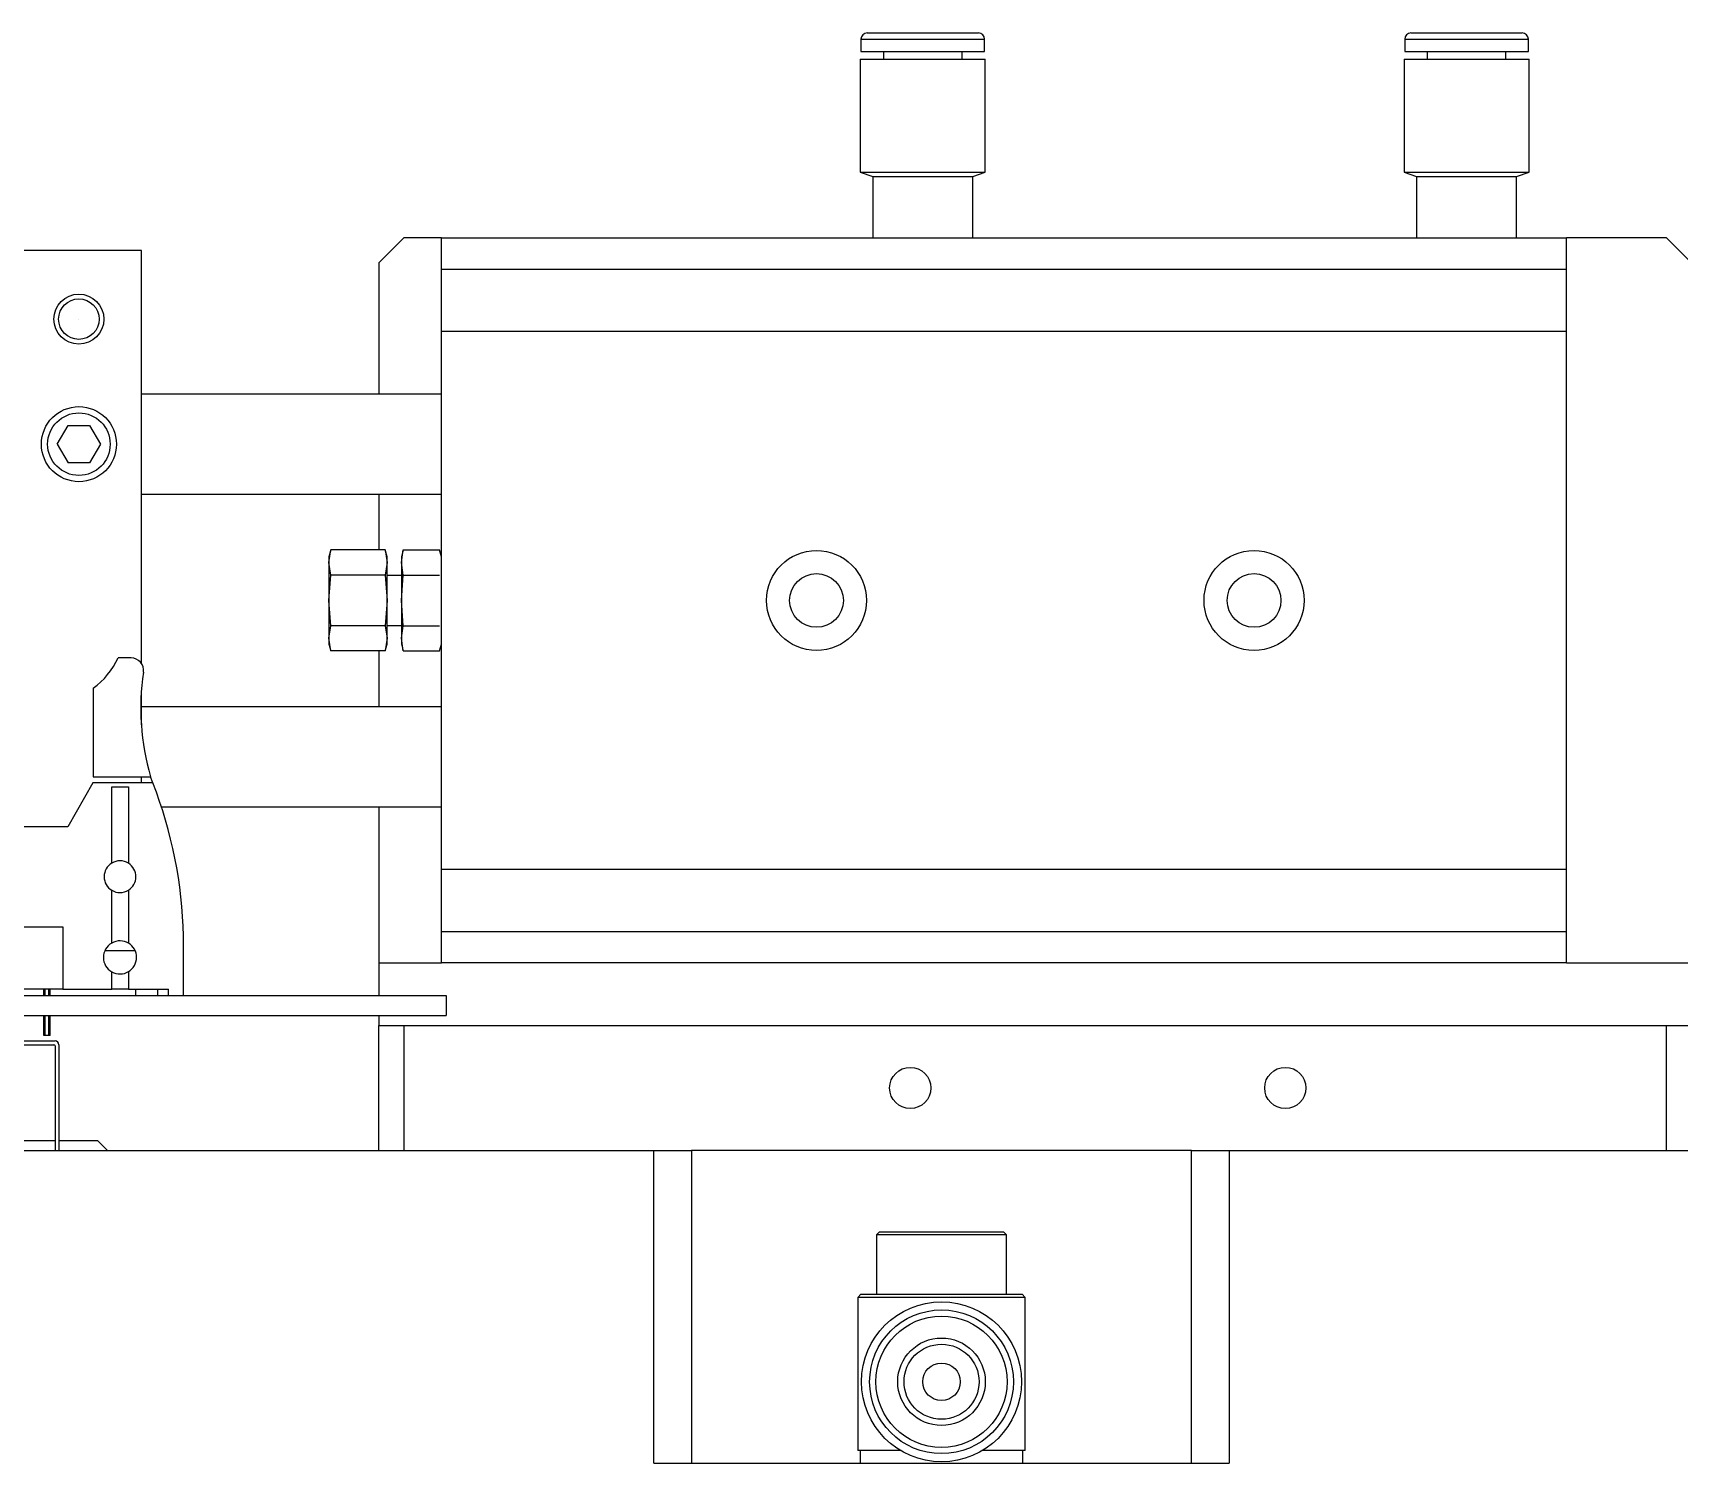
# Model space of a CAD drawing. Extents: x 500 to 100500, y -14500 to 21140.
# Drawn here: x 8303.8 to 8435.5, y -2968.9 to -2854.5 of the extents above; entities that cross this region are included whole.
import ezdxf

# ---------------------------------------------------------------- set-up
doc = ezdxf.new("R2010")
doc.units = 0
doc.layers.get('0').update_dxf_attribs({"linetype": 'CONTINUOUS'})

# ---------------------------------------------------------------- blocks, each defined once
blk = doc.blocks.new('KJprobe Card F')
at = {"color": 6}
for p, q in [((32037.25, -77290.59, 43.99), (32037.25, -77291.59, 43.99)), ((32037.25, -77290.59, 43.99), (32047.15, -77290.59, 43.99)), ((32037.75, -77290.09, 43.99), (32046.65, -77290.09, 43.99)), ((32047.15, -77291.59, 43.99), (32047.15, -77290.59, 43.99)), ((32080.75, -77290.59, 43.99), (32080.75, -77291.59, 43.99)), ((32080.75, -77290.59, 43.99), (32082.39, -77290.59, 43.99)), ((32081.25, -77290.09, 43.99), (32082.72, -77290.09, 43.99)), ((32082.39, -77290.59, 43.99), (32090.65, -77290.59, 43.99)), ((32082.72, -77290.09, 43.99), (32090.15, -77290.09, 43.99)), ((32090.65, -77291.59, 43.99), (32090.65, -77290.59, 43.99)), ((32037.25, -77291.59, 43.99), (32047.15, -77291.59, 43.99)), ((32039.05, -77291.59, 43.99), (32039.05, -77292.19, 43.99)), ((32045.35, -77292.19, 43.99), (32045.35, -77291.59, 43.99)), ((32080.75, -77291.59, 43.99), (32082.39, -77291.59, 43.99)), ((32082.39, -77291.59, 43.99), (32090.65, -77291.59, 43.99)), ((32082.55, -77291.59, 43.99), (32082.55, -77292.19, 43.99)), ((32088.85, -77292.19, 43.99), (32088.85, -77291.59, 43.99)), ((32037.2, -77292.19, 43.99), (32037.2, -77301.23, 43.99)), ((32037.2, -77292.19, 43.99), (32047.2, -77292.19, 43.99)), ((32047.2, -77301.23, 43.99), (32047.2, -77292.19, 43.99)), ((32080.7, -77292.19, 43.99), (32080.7, -77301.23, 43.99)), ((32080.7, -77292.19, 43.99), (32082.36, -77292.19, 43.99)), ((32082.36, -77292.19, 43.99), (32090.7, -77292.19, 43.99)), ((32090.7, -77301.23, 43.99), (32090.7, -77292.19, 43.99)), ((32037.2, -77301.23, 43.99), (32038.2, -77301.59, 43.99)), ((32037.2, -77301.23, 43.99), (32047.2, -77301.23, 43.99)), ((32038.2, -77301.59, 43.99), (32038.2, -77306.49, 43.99)), ((32038.2, -77301.59, 43.99), (32046.2, -77301.59, 43.99)), ((32046.2, -77301.59, 43.99), (32047.2, -77301.23, 43.99)), ((32046.2, -77306.49, 43.99), (32046.2, -77301.59, 43.99)), ((32080.7, -77301.23, 43.99), (32081.7, -77301.59, 43.99)), ((32080.7, -77301.23, 43.99), (32082.36, -77301.23, 43.99)), ((32081.7, -77301.59, 43.99), (32081.7, -77306.49, 43.99)), ((32081.7, -77301.59, 43.99), (32083.02, -77301.59, 43.99)), ((32082.36, -77301.23, 43.99), (32090.7, -77301.23, 43.99)), ((32083.02, -77301.59, 43.99), (32089.7, -77301.59, 43.99)), ((32089.7, -77301.59, 43.99), (32090.7, -77301.23, 43.99)), ((32089.7, -77306.49, 43.99), (32089.7, -77301.59, 43.99)), ((31979.7, -77307.49, 43.99), (31969.7, -77307.49, 43.99)), ((31979.7, -77340.53, 43.99), (31979.7, -77307.49, 43.99)), ((32000.7, -77306.49, 43.99), (31998.7, -77308.49, 43.99)), ((32003.7, -77306.49, 43.99), (32000.7, -77306.49, 43.99)), ((32003.7, -77308.99, 43.99), (32003.7, -77306.49, 43.99)), ((32003.7, -77306.49, 43.99), (32093.7, -77306.49, 43.99)), ((32101.7, -77306.49, 43.99), (32093.7, -77306.49, 43.99)), ((32093.7, -77308.99, 43.99), (32093.7, -77306.49, 43.99)), ((32103.7, -77308.49, 43.99), (32101.7, -77306.49, 43.99)), ((31998.7, -77308.49, 43.99), (31998.7, -77318.99, 43.99)), ((32003.7, -77308.99, 43.99), (32093.7, -77308.99, 43.99)), ((32003.7, -77313.99, 43.99), (32003.7, -77308.99, 43.99)), ((32093.7, -77313.99, 43.99), (32093.7, -77308.99, 43.99)), ((32003.7, -77356.99, 43.99), (32003.7, -77313.99, 43.99)), ((32093.7, -77313.99, 43.99), (32003.7, -77313.99, 43.99)), ((32093.7, -77356.99, 43.99), (32093.7, -77313.99, 43.99)), ((32003.7, -77318.99, 43.99), (31979.7, -77318.99, 43.99)), ((31972.96, -77322.99, 43.99), (31973.83, -77321.49, 43.99)), ((31973.83, -77321.49, 43.99), (31975.56, -77321.49, 43.99)), ((31975.56, -77321.49, 43.99), (31976.43, -77322.99, 43.99)), ((31972.96, -77322.99, 43.99), (31973.83, -77324.49, 43.99)), ((31976.43, -77322.99, 43.99), (31975.56, -77324.49, 43.99)), ((31975.56, -77324.49, 43.99), (31973.83, -77324.49, 43.99)), ((31979.7, -77326.99, 43.99), (32003.7, -77326.99, 43.99)), ((31998.7, -77326.99, 43.99), (31998.7, -77331.45, 43.99)), ((31994.84, -77331.45, 43.99), (31994.7, -77331.99, 43.99)), ((31994.7, -77332.46, 43.99), (31994.84, -77331.45, 43.99)), ((31994.7, -77331.99, 43.99), (31994.7, -77332.46, 43.99)), ((31994.7, -77332.46, 43.99), (31994.7, -77335.49, 43.99)), ((31994.84, -77333.47, 43.99), (31994.7, -77332.46, 43.99)), ((31999.2, -77331.45, 43.99), (31994.84, -77331.45, 43.99)), ((31999.35, -77331.99, 43.99), (31999.2, -77331.45, 43.99)), ((31999.2, -77331.45, 43.99), (31999.35, -77332.46, 43.99)), ((31999.35, -77332.46, 43.99), (31999.2, -77333.47, 43.99)), ((31999.35, -77332.46, 43.99), (31999.35, -77331.99, 43.99)), ((31999.35, -77335.49, 43.99), (31999.35, -77332.46, 43.99)), ((32000.64, -77331.45, 43.99), (32000.5, -77331.99, 43.99)), ((32000.5, -77332.46, 43.99), (32000.64, -77331.45, 43.99)), ((32000.5, -77331.99, 43.99), (32000.5, -77332.46, 43.99)), ((32000.5, -77332.46, 43.99), (32000.5, -77335.49, 43.99)), ((32000.64, -77333.47, 43.99), (32000.5, -77332.46, 43.99)), ((32000.64, -77331.45, 43.99), (32003.55, -77331.45, 43.99)), ((32003.7, -77331.99, 43.99), (32003.55, -77331.45, 43.99)), ((31994.7, -77335.49, 43.99), (31994.84, -77333.47, 43.99)), ((31999.2, -77333.47, 43.99), (31994.84, -77333.47, 43.99)), ((31999.2, -77333.47, 43.99), (31999.35, -77335.49, 43.99)), ((32000.5, -77333.49, 43.99), (31999.35, -77333.49, 43.99)), ((32000.5, -77335.49, 43.99), (32000.64, -77333.47, 43.99)), ((32000.64, -77333.47, 43.99), (32003.55, -77333.47, 43.99)), ((31994.84, -77337.51, 43.99), (31994.7, -77335.49, 43.99)), ((31994.7, -77335.49, 43.99), (31994.7, -77338.52, 43.99)), ((31999.35, -77335.49, 43.99), (31999.2, -77337.51, 43.99)), ((31999.35, -77338.52, 43.99), (31999.35, -77335.49, 43.99)), ((32000.64, -77337.51, 43.99), (32000.5, -77335.49, 43.99)), ((32000.5, -77335.49, 43.99), (32000.5, -77338.52, 43.99)), ((31994.7, -77338.52, 43.99), (31994.84, -77337.51, 43.99)), ((31999.2, -77337.51, 43.99), (31994.84, -77337.51, 43.99)), ((31999.2, -77337.51, 43.99), (31999.35, -77338.52, 43.99)), ((31999.35, -77337.49, 43.99), (32000.5, -77337.49, 43.99)), ((32000.5, -77338.52, 43.99), (32000.64, -77337.51, 43.99)), ((32000.64, -77337.51, 43.99), (32003.55, -77337.51, 43.99)), ((31994.84, -77339.53, 43.99), (31994.7, -77338.52, 43.99)), ((31994.7, -77338.52, 43.99), (31994.7, -77338.99, 43.99)), ((31994.7, -77338.99, 43.99), (31994.84, -77339.53, 43.99)), ((31999.35, -77338.52, 43.99), (31999.2, -77339.53, 43.99)), ((31999.2, -77339.53, 43.99), (31999.35, -77338.99, 43.99)), ((31999.35, -77338.99, 43.99), (31999.35, -77338.52, 43.99)), ((32000.64, -77339.53, 43.99), (32000.5, -77338.52, 43.99)), ((32000.5, -77338.52, 43.99), (32000.5, -77338.99, 43.99)), ((32000.5, -77338.99, 43.99), (32000.64, -77339.53, 43.99)), ((32003.55, -77339.53, 43.99), (32003.7, -77338.99, 43.99)), ((31978.87, -77340.09, 43.99), (31977.84, -77340.09, 43.99)), ((31999.2, -77339.53, 43.99), (31994.84, -77339.53, 43.99)), ((31998.7, -77339.53, 43.99), (31998.7, -77343.99, 43.99)), ((32000.64, -77339.53, 43.99), (32003.55, -77339.53, 43.99)), ((31975.84, -77342.51, 43.99), (31975.84, -77349.59, 43.99)), ((31979.7, -77345.43, 43.99), (31979.7, -77342.74, 43.99)), ((32003.7, -77343.99, 43.99), (31979.7, -77343.99, 43.99)), ((31975.84, -77349.59, 43.99), (31980.42, -77349.59, 43.99)), ((31979.7, -77350.09, 43.99), (31979.7, -77349.59, 43.99)), ((31980.62, -77350.09, 43.99), (31980.42, -77349.59, 43.99)), ((31975.82, -77350.09, 43.99), (31973.82, -77353.59, 43.99)), ((31980.62, -77350.09, 43.99), (31975.82, -77350.09, 43.99)), ((31977.33, -77356.5, 43.99), (31977.33, -77350.39, 43.99)), ((31977.33, -77350.39, 43.99), (31978.67, -77350.39, 43.99)), ((31978.67, -77350.39, 43.99), (31978.67, -77356.51, 43.99)), ((31981.3, -77351.99, 43.99), (32003.7, -77351.99, 43.99)), ((31998.7, -77351.99, 43.99), (31998.7, -77364.49, 43.99)), ((31973.82, -77353.59, 43.99), (31909.52, -77353.59, 43.99)), ((32003.7, -77356.99, 43.99), (32093.7, -77356.99, 43.99)), ((32003.7, -77361.99, 43.99), (32003.7, -77356.99, 43.99)), ((32093.7, -77361.99, 43.99), (32093.7, -77356.99, 43.99)), ((31977.33, -77362.9, 43.99), (31977.33, -77358.67, 43.99)), ((31978.67, -77358.66, 43.99), (31978.67, -77362.91, 43.99)), ((31956.31, -77361.59, 43.99), (31973.41, -77361.59, 43.99)), ((31973.41, -77361.59, 43.99), (31973.41, -77366.59, 43.99)), ((31983.07, -77367.09, 43.99), (31983.07, -77362.33, 43.99)), ((32003.7, -77364.49, 43.99), (32003.7, -77361.99, 43.99)), ((32093.7, -77361.99, 43.99), (32003.7, -77361.99, 43.99)), ((32093.7, -77364.49, 43.99), (32093.7, -77361.99, 43.99)), ((31976.79, -77363.49, 43.99), (31979.19, -77363.49, 43.99)), ((31977.33, -77366.59, 43.99), (31977.33, -77365.2, 43.99)), ((31978.67, -77365.18, 43.99), (31978.67, -77366.59, 43.99)), ((31998.7, -77364.49, 43.99), (32003.7, -77364.49, 43.99)), ((31998.7, -77364.49, 43.99), (31998.7, -77367.09, 43.99)), ((32093.7, -77364.49, 43.99), (32003.7, -77364.49, 43.99)), ((32093.7, -77364.49, 43.99), (32103.7, -77364.49, 43.99)), ((31973.41, -77366.59, 43.99), (31956.31, -77366.59, 43.99)), ((31971.9, -77367.09, 43.99), (31971.9, -77366.59, 43.99)), ((31972, -77367.09, 43.99), (31972, -77366.59, 43.99)), ((31972.3, -77367.09, 43.99), (31972.3, -77366.59, 43.99)), ((31972.4, -77367.09, 43.99), (31972.4, -77366.59, 43.99)), ((31973.41, -77366.59, 43.99), (31977.33, -77366.59, 43.99)), ((31978.67, -77366.59, 43.99), (31977.33, -77366.59, 43.99)), ((31978.67, -77366.59, 43.99), (31981.87, -77366.59, 43.99)), ((31979.22, -77366.59, 43.99), (31979.22, -77367.09, 43.99)), ((31981.02, -77367.09, 43.99), (31981.02, -77366.59, 43.99)), ((31981.87, -77367.09, 43.99), (31981.87, -77366.59, 43.99)), ((31903.7, -77367.09, 43.99), (32004.07, -77367.09, 43.99)), ((32004.07, -77367.09, 43.99), (32004.07, -77368.69, 43.99)), ((31903.7, -77368.69, 43.99), (32004.07, -77368.69, 43.99)), ((31971.9, -77370.29, 43.99), (31971.9, -77368.69, 43.99)), ((31972, -77370.29, 43.99), (31972, -77368.69, 43.99)), ((31972.3, -77370.29, 43.99), (31972.3, -77368.69, 43.99)), ((31972.4, -77370.29, 43.99), (31972.4, -77368.69, 43.99)), ((31998.7, -77368.69, 43.99), (31998.7, -77369.49, 43.99)), ((31998.7, -77379.49, 43.99), (31998.7, -77369.49, 43.99)), ((31998.7, -77369.49, 43.99), (32000.7, -77369.49, 43.99)), ((32000.7, -77369.49, 43.99), (32000.7, -77379.49, 43.99)), ((32000.7, -77369.49, 43.99), (32101.7, -77369.49, 43.99)), ((32101.7, -77379.49, 43.99), (32101.7, -77369.49, 43.99)), ((32101.7, -77369.49, 43.99), (32103.7, -77369.49, 43.99)), ((31968.97, -77370.73, 43.99), (31972.8, -77370.73, 43.99)), ((31972, -77370.29, 43.99), (31971.9, -77370.29, 43.99)), ((31972.3, -77370.29, 43.99), (31972, -77370.29, 43.99)), ((31972.4, -77370.29, 43.99), (31972.3, -77370.29, 43.99)), ((31968.97, -77371.03, 43.99), (31972.7, -77371.03, 43.99)), ((31972.8, -77371.13, 43.99), (31972.8, -77379.49, 43.99)), ((31973.1, -77371.03, 43.99), (31973.1, -77379.49, 43.99)), ((31969.7, -77378.69, 43.99), (31972.8, -77378.69, 43.99)), ((31973.1, -77378.69, 43.99), (31976.2, -77378.69, 43.99)), ((31977, -77379.49, 43.99), (31976.2, -77378.69, 43.99)), ((31903.7, -77379.49, 43.99), (32020.7, -77379.49, 43.99)), ((32020.7, -77404.49, 43.99), (32020.7, -77379.49, 43.99)), ((32020.7, -77379.49, 43.99), (32023.7, -77379.49, 43.99)), ((32023.7, -77379.49, 43.99), (32023.7, -77404.49, 43.99)), ((32063.7, -77379.49, 43.99), (32023.7, -77379.49, 43.99)), ((32063.7, -77404.49, 43.99), (32063.7, -77379.49, 43.99)), ((32063.7, -77379.49, 43.99), (32066.7, -77379.49, 43.99)), ((32066.7, -77379.49, 43.99), (32066.7, -77404.49, 43.99)), ((32066.7, -77379.49, 43.99), (32395.7, -77379.49, 43.99)), ((32038.75, -77385.99, 43.99), (32038.5, -77386.24, 43.99)), ((32038.5, -77386.24, 43.99), (32038.5, -77390.99, 43.99)), ((32048.9, -77386.24, 43.99), (32038.5, -77386.24, 43.99)), ((32038.75, -77385.99, 43.99), (32048.65, -77385.99, 43.99)), ((32048.9, -77386.24, 43.99), (32048.65, -77385.99, 43.99)), ((32048.9, -77390.99, 43.99), (32048.9, -77386.24, 43.99)), ((32037.25, -77390.99, 43.99), (32037, -77391.24, 43.99)), ((32037, -77391.24, 43.99), (32037, -77403.49, 43.99)), ((32050.4, -77391.24, 43.99), (32037, -77391.24, 43.99)), ((32037.25, -77390.99, 43.99), (32050.15, -77390.99, 43.99)), ((32050.4, -77391.24, 43.99), (32050.15, -77390.99, 43.99)), ((32050.4, -77403.49, 43.99), (32050.4, -77391.24, 43.99)), ((32040.42, -77403.49, 43.99), (32037, -77403.49, 43.99)), ((32037.2, -77403.49, 43.99), (32037.2, -77404.49, 43.99)), ((32050.4, -77403.49, 43.99), (32046.97, -77403.49, 43.99)), ((32050.2, -77404.49, 43.99), (32050.2, -77403.49, 43.99)), ((32020.7, -77404.49, 43.99), (32066.7, -77404.49, 43.99))]:
    blk.add_line(p, q, dxfattribs=at)
for centre, radius in [((31974.7, -77312.99, 43.99), 2), ((31974.7, -77312.99, 43.99), 1.62), ((31974.7, -77322.99, 43.99), 3), ((31974.7, -77322.99, 43.99), 2.5), ((32033.7, -77335.49, 43.99), 4), ((32068.7, -77335.49, 43.99), 4), ((32033.7, -77335.49, 43.99), 2.15), ((32068.7, -77335.49, 43.99), 2.15), ((32041.2, -77374.49, 43.99), 1.65), ((32071.2, -77374.49, 43.99), 1.65), ((32043.7, -77397.99, 43.99), 6.4), ((32043.7, -77397.99, 43.99), 5.75), ((32043.7, -77397.99, 43.99), 5.25), ((32043.7, -77397.99, 43.99), 3.5), ((32043.7, -77397.99, 43.99), 3), ((32043.7, -77397.99, 43.99), 1.5)]:
    blk.add_circle(centre, radius, dxfattribs=at)
for centre, radius, start, end in [((32037.75, -77290.59, 43.99), 0.5, 90, 180), ((32046.65, -77290.59, 43.99), 0.5, 0, 90), ((32081.25, -77290.59, 43.99), 0.5, 90, 180), ((32090.15, -77290.59, 43.99), 0.5, 0, 90), ((31972.37, -77337.61, 43.99), 6, 305.2995, 335.6695), ((31978.87, -77341.09, 43.99), 1, 351.7868, 90), ((31999.65, -77344.09, 43.99), 20, 171.7868, 195.962), ((31947.08, -77363.17, 43.99), 36, 1.335, 21.3029), ((31977.99, -77357.59, 43.99), 1.27, 90, 121.3111), ((31977.99, -77357.59, 43.99), 1.27, 57.6267, 90), ((31977.99, -77357.59, 43.99), 1.27, 121.3111, 238.6889), ((31977.99, -77357.59, 43.99), 1.27, 302.3733, 57.6267), ((31977.99, -77357.59, 43.99), 1.27, 238.6889, 270), ((31977.99, -77357.59, 43.99), 1.27, 270, 302.3733), ((31977.99, -77364.05, 43.99), 1.33, 119.8752, 180), ((31977.99, -77364.05, 43.99), 1.33, 59.1223, 119.8752), ((31977.99, -77364.05, 43.99), 1.33, 0, 59.1223), ((31977.99, -77364.05, 43.99), 1.33, 180, 240.1248), ((31977.99, -77364.05, 43.99), 1.32, 300.8777, 0), ((31977.99, -77364.05, 43.99), 1.32, 240.1248, 300.8777), ((31972.8, -77371.03, 43.99), 0.3, 0, 90), ((31972.7, -77371.13, 43.99), 0.1, 0, 90)]:
    blk.add_arc(centre, radius, start, end, dxfattribs=at)
blk.add_open_spline([(31974.7, -77312.99, 43.99), (31974.7, -77312.99, 43.99), (31974.7, -77312.99, 43.99), (31974.7, -77312.99, 43.99), (31974.69, -77312.99, 43.99), (31974.69, -77312.99, 43.99), (31974.69, -77312.99, 43.99), (31974.69, -77312.99, 43.99), (31974.69, -77312.99, 43.99), (31974.69, -77312.99, 43.99), (31974.69, -77312.99, 43.99), (31974.69, -77312.99, 43.99), (31974.69, -77312.98, 43.99), (31974.7, -77312.98, 43.99), (31974.7, -77312.98, 43.99), (31974.7, -77312.99, 43.99), (31974.7, -77312.99, 43.99), (31974.7, -77312.99, 43.99), (31974.7, -77312.99, 43.99), (31974.7, -77312.99, 43.99), (31974.7, -77312.99, 43.99), (31974.7, -77312.99, 43.99)], degree=3, knots=[0, 0, 0, 0, 0.053734, 0.107475, 0.161302, 0.215156, 0.268963, 0.322672, 0.376274, 0.429807, 0.483339, 0.536939, 0.590646, 0.644452, 0.698306, 0.752134, 0.805877, 0.859511, 0.913058, 0.966582, 1, 1, 1, 1], dxfattribs=at)

msp = doc.modelspace()

# ---------------------------------------------------------------- block references
msp.add_blockref('KJprobe Card F', (-23667.2, 74435.59, -119.8))

doc.saveas('drawing.dxf')
